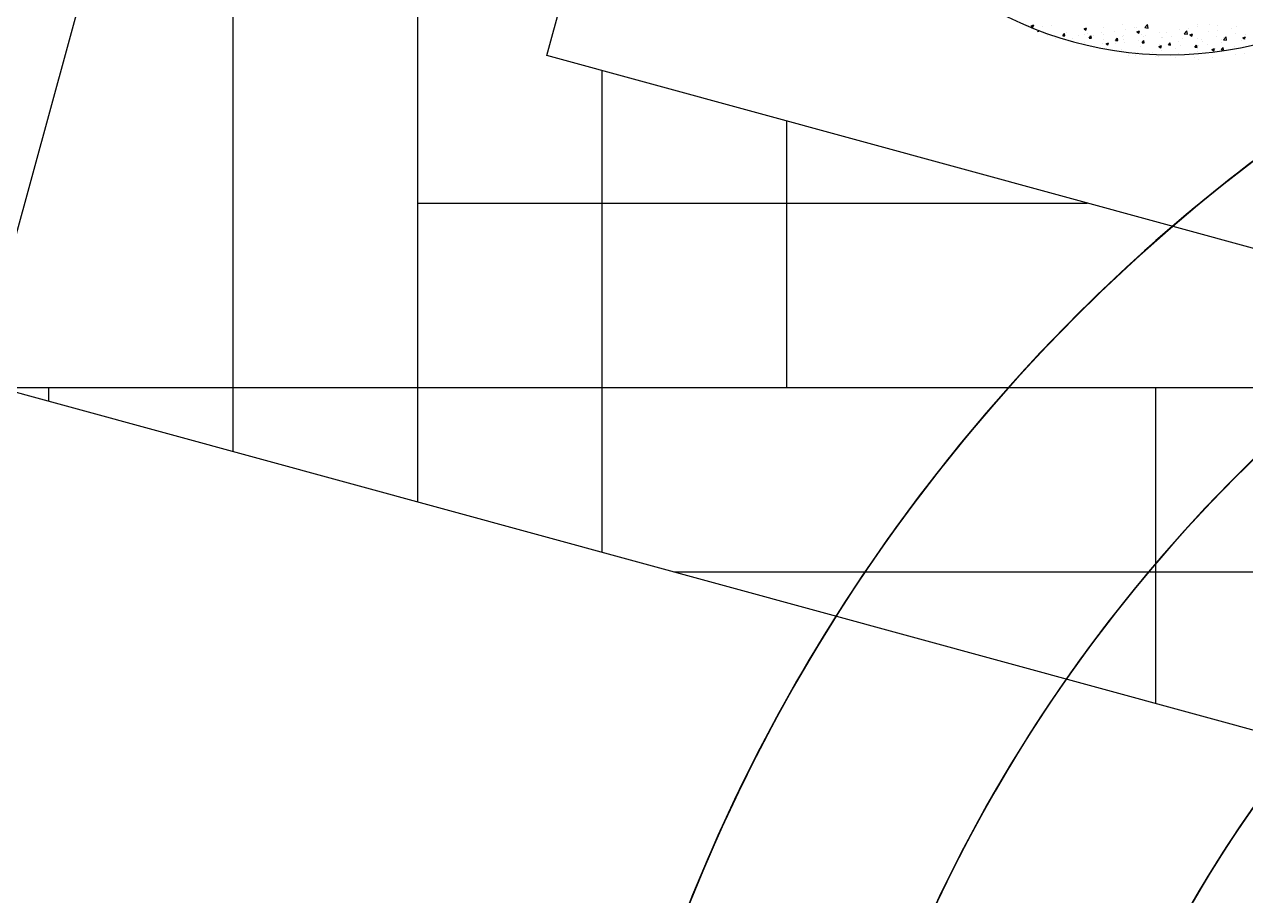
# Model space of a CAD drawing. Extents: x 652 to 897, y 187 to 370.
# Drawn here: x 850.556 to 852.132, y 227.289 to 228.413 of the extents above; entities that cross this region are included whole.
import ezdxf

# ---------------------------------------------------------------- set-up
doc = ezdxf.new("R2010")
doc.units = 0
doc.layers.get('0').update_dxf_attribs({"linetype": 'CONTINUOUS'})
doc.layers.add('40', color=3, linetype='CONTINUOUS')
doc.layers.add('ROAD', color=1, linetype='CONTINUOUS')

# ---------------------------------------------------------------- blocks, each defined once
blk = doc.blocks.new('PLANT90')
for radius, start, end in [(5000, 98.1984, 120.329), (5000, 53.1984, 75.329), (4350, 98.1984, 120.329), (4350, 53.1984, 75.329), (3700, 98.1984, 120.329), (3700, 53.1984, 75.329), (5000, 143.1984, 165.329), (4350, 143.1984, 165.329), (5000, 8.1984, 30.329), (3700, 143.1984, 165.329), (4350, 8.1984, 30.329), (3700, 8.1984, 30.329), (3700, 188.1984, 210.329), (4350, 188.1984, 210.329), (5000, 188.1984, 210.329), (3700, 323.1984, 345.329), (4350, 323.1984, 345.329), (5000, 323.1984, 345.329), (3700, 233.1984, 255.329), (3700, 278.1984, 300.329), (4350, 233.1984, 255.329), (4350, 278.1984, 300.329), (5000, 233.1984, 255.329), (5000, 278.1984, 300.329)]:
    blk.add_arc((121.2, -11.9), radius, start, end)
blk = doc.blocks.new('WH34')
at = {"layer": '40', "color": 3}
for p, q in [((-124.5, -245.22), (-124.5, -245.22)), ((-122.98, -245.66), (-121.22, -244.99)), ((-122.98, -245.66), (-121.73, -246.5)), ((-121.73, -246.51), (-121.23, -244.99)), ((-115.61, -246.26), (-115.61, -246.26)), ((-109.35, -245.43), (-109.35, -245.43)), ((-87.05, -247.67), (-85.3, -246.99)), ((-87.05, -247.67), (-85.8, -248.51)), ((-86.35, -248.31), (-86.35, -248.31)), ((-85.8, -248.51), (-85.3, -247)), ((-73.72, -246.71), (-73.72, -246.71)), ((-60.74, -244.83), (-60.74, -244.83)), ((-59.15, -247.82), (-59.15, -247.82)), ((-52.9, -247), (-52.9, -247)), ((-51.47, -246.97), (-51.47, -246.97)), ((-45.83, -246.8), (-43.88, -244.77)), ((-45.83, -246.8), (-43.6, -247.14)), ((-43.61, -247.15), (-43.88, -244.77)), ((-43.43, -245.75), (-43.43, -245.75)), ((-22.59, -247.92), (-22.59, -247.92)), ((-16.32, -247.46), (-16.32, -247.46)), ((-10.1, -244.68), (-10.1, -244.68)), ((-9.76, -246.16), (-9.76, -246.16)), ((-1.74, -244.96), (-1.74, -244.96)), ((3.25, -245.24), (3.25, -245.24)), ((3.56, -248.56), (3.56, -248.56)), ((13.03, -247.31), (13.03, -247.31)), ((16.59, -245.8), (16.59, -245.8)), ((-118.61, -249.79), (-118.22, -249.33)), ((-118.1, -250), (-118.22, -249.34)), ((-113.76, -250.08), (-113.76, -250.08)), ((-112.17, -251.94), (-112.17, -251.94)), ((-106.46, -254.05), (-106.46, -254.05)), ((-101.5, -252.34), (-100.29, -250.9)), ((-101.5, -252.34), (-100, -252.47)), ((-100.42, -250.64), (-100.42, -250.64)), ((-100, -252.47), (-100.29, -250.91)), ((-99.19, -250.07), (-99.19, -250.07)), ((-95.21, -254.48), (-95.21, -254.48)), ((-90.67, -251.97), (-90.67, -251.97)), ((-87.07, -251.21), (-87.07, -251.21)), ((-86.65, -256.63), (-86.65, -256.63)), ((-84.41, -251.14), (-84.41, -251.14)), ((-83.56, -253.91), (-82.36, -252.47)), ((-83.56, -253.91), (-82.07, -254.04)), ((-82.07, -254.04), (-82.36, -252.47)), ((-80.63, -251.98), (-80.63, -251.98)), ((-74.94, -249.9), (-74.94, -249.9)), ((-74.03, -255.03), (-74.03, -255.03)), ((-73.73, -251.77), (-73.73, -251.77)), ((-66.05, -249.48), (-66.05, -249.48)), ((-65.63, -255.48), (-64.43, -254.04)), ((-65.63, -255.48), (-64.14, -255.61)), ((-64.14, -255.61), (-64.43, -254.04)), ((-61.04, -253.16), (-61.04, -253.16)), ((-60.38, -252.33), (-60.38, -252.33)), ((-60.06, -254.97), (-60.06, -254.97)), ((-59.47, -256.86), (-59.47, -256.86)), ((-51.12, -249.67), (-49.37, -249)), ((-51.12, -249.67), (-49.88, -250.51)), ((-50, -255.61), (-50, -255.61)), ((-49.88, -250.51), (-49.37, -249)), ((-48.21, -251.4), (-48.21, -251.4)), ((-47.7, -257.05), (-46.5, -255.61)), ((-47.03, -252.9), (-47.03, -252.9)), ((-46.21, -257.18), (-46.5, -255.61)), ((-45.48, -252.46), (-45.48, -252.46)), ((-35.58, -249.8), (-35.58, -249.8)), ((-34.22, -253.53), (-34.22, -253.53)), ((-33.69, -253.46), (-33.69, -253.46)), ((-30.9, -249.96), (-30.9, -249.96)), ((-27.96, -252.71), (-27.96, -252.71)), ((-22.9, -256.24), (-22.9, -256.24)), ((-20.34, -254.03), (-20.34, -254.03)), ((-19.15, -250.94), (-17.2, -248.91)), ((-19.15, -250.94), (-16.92, -251.28)), ((-18.49, -251.46), (-18.49, -251.46)), ((-16.92, -251.28), (-17.2, -248.91)), ((-15.19, -251.67), (-13.44, -251)), ((-15.19, -251.67), (-13.95, -252.51)), ((-13.95, -252.51), (-13.44, -251)), ((-10.06, -254.48), (-10.06, -254.48)), ((-7, -254.59), (-7, -254.59)), ((-6.77, -256.21), (-6.77, -256.21)), ((-2.7, -249.38), (-2.7, -249.38)), ((2.57, -252.88), (2.57, -252.88)), ((6.35, -255.15), (6.35, -255.15)), ((7.53, -255.07), (9.48, -253.04)), ((7.53, -255.07), (9.76, -255.42)), ((7.81, -253.7), (7.81, -253.7)), ((9.76, -255.42), (9.48, -253.05)), ((15.55, -251.01), (15.55, -251.01)), ((19.69, -255.72), (19.69, -255.72)), ((20.74, -253.67), (22.49, -253)), ((20.74, -253.67), (21.98, -254.51)), ((21.98, -254.51), (22.49, -253)), ((22.24, -255.09), (22.24, -255.09)), ((22.39, -251.2), (22.39, -251.2)), ((-81.52, -259.76), (-81.52, -259.76)), ((-74.64, -257.47), (-74.64, -257.47)), ((-72.12, -257.73), (-70.37, -257.06)), ((-72.12, -257.73), (-70.88, -258.57)), ((-70.88, -258.57), (-70.38, -257.06)), ((-65.73, -257.68), (-65.73, -257.68)), ((-61.35, -261.48), (-61.35, -261.48)), ((-50.51, -263.72), (-50.51, -263.72)), ((-48.51, -259.72), (-48.51, -259.72)), ((-47.7, -257.05), (-46.21, -257.18)), ((-40.79, -263.39), (-40.79, -263.39)), ((-36.2, -259.73), (-34.45, -259.06)), ((-36.2, -259.73), (-34.95, -260.57)), ((-35.93, -261.21), (-35.93, -261.21)), ((-35.88, -258.12), (-35.88, -258.12)), ((-34.95, -260.58), (-34.45, -259.06)), ((-34.53, -262.57), (-34.53, -262.57)), ((-29.77, -258.61), (-28.56, -257.18)), ((-29.77, -258.61), (-28.28, -258.75)), ((-28.28, -258.75), (-28.57, -257.18)), ((-25.07, -261.32), (-25.07, -261.32)), ((-23.2, -264.57), (-23.2, -264.57)), ((-21.35, -258.71), (-21.35, -258.71)), ((-11.84, -260.18), (-10.63, -258.75)), ((-11.84, -260.18), (-10.34, -260.31)), ((-10.35, -260.32), (-10.63, -258.75)), ((-10.37, -262.81), (-10.37, -262.81)), ((-9.28, -259.24), (-9.28, -259.24)), ((-3.02, -258.42), (-3.02, -258.42)), ((-0.27, -261.74), (1.48, -261.06)), ((-0.27, -261.74), (0.98, -262.58)), ((0.97, -262.58), (1.48, -261.07)), ((2.26, -261.2), (2.26, -261.2)), ((6.09, -261.75), (7.3, -260.32)), ((6.09, -261.75), (7.59, -261.88)), ((6.45, -257.17), (6.45, -257.17)), ((7.59, -261.89), (7.3, -260.32)), ((15.25, -259.33), (15.25, -259.33)), ((15.66, -264.95), (15.66, -264.95)), ((21.92, -264.13), (21.92, -264.13)), ((-56.58, -265.47), (-56.58, -265.47)), ((-51.9, -265.67), (-51.9, -265.67)), ((-38.56, -266.24), (-38.56, -266.24)), ((-36.19, -266.44), (-36.19, -266.44)), ((-25.21, -266.8), (-25.21, -266.8)), ((-11.87, -267.36), (-11.87, -267.36)), ((-9.59, -268.28), (-9.59, -268.28)), ((-0.13, -267.03), (-0.13, -267.03))]:
    blk.add_line(p, q, dxfattribs=at)
blk.add_arc((-28.96, -16.89), 248.31, 153.05249, 227.8925, dxfattribs=at)

msp = doc.modelspace()

# ---------------------------------------------------------------- hatches: boundary and pattern name
h = msp.add_hatch()
h.set_pattern_fill('HOUND', color=1, scale=0.15, style=0)
h.set_pattern_definition([(0, (621.5108, 27.919), (0.9525, 0.238125), [3.81, -1.905]), (90, (621.5108, 27.919), (-0.238125, -0.9525), [3.81, -1.905])])
h.paths.add_polyline_path([(852.2845, 232.2319), (850.3397, 232.763), (850.1816, 232.1842), (851.5476, 231.8111), (851.1755, 230.4486), (851.7543, 230.2906)])
h.paths.add_polyline_path([(851.5962, 229.7118), (851.0174, 229.8698), (850.4938, 227.9524), (852.4077, 227.4298), (852.5658, 228.0086), (851.2307, 228.3732)])
h.paths.add_polyline_path([(855.0894, 227.3194), (853.1446, 227.8505), (852.9865, 227.2717), (854.3525, 226.8987), (853.9804, 225.5362), (854.5593, 225.3781)])
h.paths.add_polyline_path([(854.0356, 223.4607), (854.4012, 224.7993), (853.8224, 224.9574), (853.2988, 223.04), (855.2127, 222.5173), (855.3707, 223.0961)])
h.paths.add_polyline_path([(857.8943, 222.407), (855.9495, 222.9381), (855.7915, 222.3593), (857.1575, 221.9862), (856.7854, 220.6237), (857.3642, 220.4656)])
h = msp.add_hatch()
h.set_pattern_fill('AR-SAND,_O', color=3, scale=0.015)
h.set_pattern_definition([(37.5, (621.5108, 27.919), (-0.0240005, 0.7341199), [0, -0.57912, 0, -0.6477, 0, -0.619125]), (7.5, (621.5108, 27.919), (0.674285, 1.0752377), [0, -0.31242, 0, -0.52197, 0, -0.200025]), (327.5, (621.04217, 27.919), (1.1864886, 0.0021558), [0, -0.1905, 0, -0.6858, 0, -0.89535]), (317.5, (621.0422, 27.919), (1.1453347, 0.334394), [0, -0.09525, 0, -0.44958, 0, -0.51435])])
h.paths.add_polyline_path([(841.7425, 220.7922), (844.2425, 220.7922), (844.2425, 219.2922), (841.7425, 219.2922)], flags=17)
edge = h.paths.add_edge_path()
edge.add_line((829.1277, 206.5875), (856.58, 206.6696))
edge.add_arc((856.574, 208.6696), 2, 270.1715, 416.7596)
edge.add_arc((874.7842, 236.4549), 31.221, 197.12927, 236.7596, ccw=False)
edge.add_arc((843.0368, 226.6704), 2, 17.1293, 162.5064)
edge.add_arc((811.3522, 236.6566), 31.221, 302.33636, 342.50637, ccw=False)
edge.add_arc((829.1218, 208.5875), 2, 122.3364, 270.1715)
edge = h.paths.add_edge_path()
edge.add_spline(control_points=[(842.9925, 221.8055), (842.4498, 221.8474), (840.847, 221.9712), (840.2988, 218.8708), (842.801, 216.0173), (843.9148, 209.5591), (837.0649, 205.7244), (831.3843, 208.0365), (831.1119, 212.5691), (832.7942, 213.9838), (833.5169, 214.5436)], knot_values=[0, 0, 0, 0, 1.492724, 4.408963, 6.477104, 13.071181, 20.515409, 25.146135, 28.936947, 31.578152, 31.578152, 31.578152, 31.578152], degree=3, periodic=0)
edge.add_arc((836.0063, 212.356), 3.3139, -104.5833, 138.6916, ccw=False)
edge.add_spline(control_points=[(835.1718, 209.1488), (835.2786, 209.1196), (835.3898, 209.0942), (835.8052, 209.0191), (836.1253, 208.9962), (837.0178, 209.0288), (837.6072, 209.1565), (838.4628, 209.5014), (838.7615, 209.6574), (839.3048, 210.0122), (839.5479, 210.2099), (839.9644, 210.631), (840.1382, 210.8543), (840.4085, 211.3042), (840.5075, 211.5318), (840.6841, 212.1477), (840.7347, 212.565), (840.7113, 213.4558), (840.637, 213.9269), (840.4456, 214.5944), (840.3727, 214.803), (840.2066, 215.205), (840.1126, 215.3995), (839.9124, 215.7599), (839.8156, 215.9093), (839.5816, 216.2477), (839.4874, 216.3823), (839.3037, 216.6606), (839.2148, 216.8005), (839.0355, 217.1109), (838.9444, 217.2822), (838.7712, 217.6614), (838.689, 217.8708), (838.5444, 218.3412), (838.4867, 218.5977), (838.3737, 219.3517), (838.3682, 219.8388), (838.4497, 220.5754), (838.4932, 220.8239), (838.6194, 221.3213), (838.7004, 221.5674), (838.8911, 222.0086), (838.9897, 222.2013), (839.229, 222.5824), (839.3681, 222.7692), (839.7005, 223.1308), (839.8902, 223.3026), (840.2365, 223.5415), (840.3554, 223.6127), (840.6242, 223.7528), (840.7779, 223.8185), (841.102, 223.932), (841.2698, 223.9752), (841.6773, 224.0563), (841.9012, 224.0769), (842.3117, 224.0944), (842.4945, 224.09), (842.7784, 224.0774), (842.8902, 224.07), (842.9925, 224.0623)], knot_values=[0.165506, 0.165506, 0.165506, 0.165506, 0.668423, 0.668423, 1.991582, 1.991582, 4.329378, 4.329378, 5.674595, 5.674595, 7.019812, 7.019812, 8.365029, 8.365029, 9.710246, 9.710246, 11.571568, 11.571568, 13.432889, 13.432889, 14.300617, 14.300617, 15.168346, 15.168346, 16.036074, 16.036074, 16.477211, 16.477211, 16.842477, 16.842477, 17.207743, 17.207743, 17.573009, 17.573009, 17.982694, 17.982694, 18.772221, 18.772221, 19.166984, 19.166984, 19.561747, 19.561747, 19.860292, 19.860292, 20.158838, 20.158838, 20.457383, 20.457383, 20.606655, 20.606655, 20.788226, 20.788226, 21.005446, 21.005446, 21.346043, 21.346043, 21.68664, 21.68664, 21.933876, 21.933876, 21.933876, 21.933876], degree=3, periodic=0)
edge.add_spline(control_points=[(842.9925, 224.0623), (843.0948, 224.07), (843.2065, 224.0774), (843.4904, 224.09), (843.6732, 224.0944), (844.0838, 224.0769), (844.3077, 224.0563), (844.7151, 223.9752), (844.883, 223.932), (845.207, 223.8185), (845.3607, 223.7528), (845.6295, 223.6127), (845.7484, 223.5415), (846.0947, 223.3026), (846.2844, 223.1308), (846.6169, 222.7692), (846.756, 222.5824), (846.9952, 222.2013), (847.0938, 222.0086), (847.2845, 221.5674), (847.3656, 221.3213), (847.4918, 220.8239), (847.5352, 220.5754), (847.6167, 219.8388), (847.6112, 219.3517), (847.4983, 218.5977), (847.4406, 218.3412), (847.2959, 217.8708), (847.2138, 217.6614), (847.0406, 217.2822), (846.9494, 217.1109), (846.7701, 216.8005), (846.6813, 216.6606), (846.4976, 216.3823), (846.4034, 216.2477), (846.1694, 215.9093), (846.0726, 215.7599), (845.8723, 215.3995), (845.7784, 215.205), (845.6123, 214.803), (845.5394, 214.5944), (845.3479, 213.9269), (845.2736, 213.4558), (845.2502, 212.565), (845.3009, 212.1477), (845.4775, 211.5318), (845.5764, 211.3042), (845.8467, 210.8543), (846.0205, 210.631), (846.437, 210.2099), (846.6801, 210.0122), (847.2235, 209.6574), (847.5222, 209.5014), (848.3778, 209.1565), (848.9671, 209.0288), (849.8597, 208.9962), (850.1797, 209.0191), (850.5951, 209.0942), (850.7063, 209.1196), (850.8131, 209.1488)], knot_values=[0.165506, 0.165506, 0.165506, 0.165506, 0.412742, 0.412742, 0.753339, 0.753339, 1.093936, 1.093936, 1.311156, 1.311156, 1.492727, 1.492727, 1.642, 1.642, 1.940545, 1.940545, 2.23909, 2.23909, 2.537635, 2.537635, 2.932398, 2.932398, 3.327161, 3.327161, 4.116688, 4.116688, 4.526373, 4.526373, 4.891639, 4.891639, 5.256905, 5.256905, 5.622171, 5.622171, 6.063309, 6.063309, 6.931037, 6.931037, 7.798765, 7.798765, 8.666493, 8.666493, 10.527815, 10.527815, 12.389136, 12.389136, 13.734353, 13.734353, 15.07957, 15.07957, 16.424787, 16.424787, 17.770004, 17.770004, 20.1078, 20.1078, 21.430959, 21.430959, 21.933876, 21.933876, 21.933876, 21.933876], degree=3, periodic=0)
edge.add_arc((849.9787, 212.356), 3.3139, 41.8681, 284.5833, ccw=False)
edge.add_spline(control_points=[(852.4465, 214.5678), (853.1719, 213.9966), (854.8761, 212.581), (854.5998, 208.0365), (848.9205, 205.7244), (842.07, 209.5591), (843.184, 216.0173), (845.6861, 218.8708), (845.1379, 221.9712), (843.5351, 221.8474), (842.9925, 221.8055)], knot_values=[0, 0, 0, 0, 2.670396, 6.461208, 11.091935, 18.536162, 25.130239, 27.19838, 30.114619, 31.607343, 31.607343, 31.607343, 31.607343], degree=3, periodic=0)

# ---------------------------------------------------------------- linework, layer by layer
for points in [[(857.3522, 220.4219), (857.8943, 222.407), (854.0356, 223.4607), (855.0894, 227.3194), (851.2307, 228.3732), (852.2845, 232.2319), (849.7608, 232.9211)], [(856.7854, 220.6237), (857.1575, 221.9862), (853.2988, 223.04), (854.3525, 226.8987), (850.4938, 227.9524), (851.5476, 231.8111), (849.6028, 232.3423)]]:
    msp.add_lwpolyline(points)
at = {"layer": 'ROAD'}
msp.add_arc((874.7842, 236.4549), 26.721, 180.91128, 255.45198, dxfattribs=at)

# ---------------------------------------------------------------- block references
at = {"color": 82, "xscale": 0.001900799721397561, "yscale": 0.001900800016443327, "zscale": 0.0019008}
msp.add_blockref('WH34', (852.0894, 228.8785), dxfattribs=at)
at = {"layer": '40', "xscale": 0.0004499992355374575, "yscale": 0.0004500006325542927, "zscale": 0.00045, "rotation": 125.4357428130346}
msp.add_blockref('PLANT90', (853.5324, 226.3989), dxfattribs=at)

doc.saveas('drawing.dxf')
